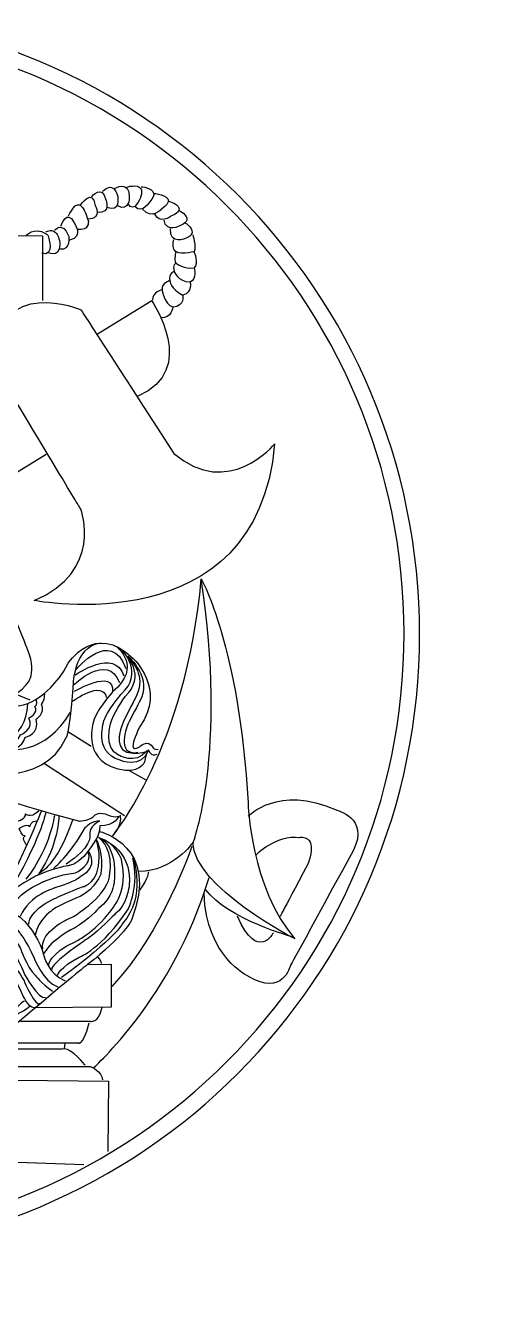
# Model space of a CAD drawing. Header units: inches. Extents: x -172 to 397, y -177 to 127.
# Drawn here: x 99.94 to 102.5, y -72.85 to -65.58 of the extents above; entities that cross this region are included whole.
import ezdxf

# ---------------------------------------------------------------- set-up
doc = ezdxf.new("R2010")
doc.units = ezdxf.units.IN
doc.header["$MEASUREMENT"] = 0

# ---------------------------------------------------------------- blocks, each defined once
blk = doc.blocks.new('TITLE BLOCK NEW 29102024')
at = {"color": 4}
for p, q in [((-526.9938, -66.7581), (-526.1971, -66.7687)), ((-526.1971, -66.7687), (-526.1971, -67.133)), ((-526.642, -68.2839), (-526.1764, -67.9988)), ((-526.2669, -69.3847), (-526.3406, -69.353)), ((-526.0496, -69.5628), (-525.9216, -69.6421)), ((-526.1854, -69.7411), (-525.7353, -70.034)), ((-525.7082, -69.7807), (-525.615, -69.8321)), ((-526.4609, -71.3143), (-525.9901, -71.3143)), ((-526.0729, -71.3487), (-526.0691, -71.317)), ((-525.9644, -72.0014), (-526.4454, -71.9849))]:
    blk.add_line(p, q, dxfattribs=at)
for centre, major_axis in [((-527.5707, -69.0125), (2.4749, 2.4749)), ((-527.5681, -69.0092), (2.4109, 2.4109))]:
    blk.add_ellipse(centre, major_axis=major_axis, ratio=1, start_param=5.497787, end_param=11.780972, dxfattribs=at)
for points, knots in [([(-525.9824, -66.5944), (-525.9824, -66.5944), (-525.9151, -66.4942), (-525.8996, -66.5971), (-525.8996, -66.5971), (-525.8556, -66.671), (-525.941, -66.6737)], [0, 0, 0, 0, 1, 1, 1, 2, 2, 2, 2]), ([(-525.9203, -66.5469), (-525.9203, -66.5469), (-525.8582, -66.4756), (-525.8401, -66.5654), (-525.8401, -66.5654), (-525.8065, -66.642), (-525.8866, -66.6366)], [0, 0, 0, 0, 1, 1, 1, 2, 2, 2, 2]), ([(-525.8582, -66.5179), (-525.8582, -66.5179), (-525.8249, -66.4795), (-525.7973, -66.501), (-525.788, -66.5083), (-525.7794, -66.5223), (-525.7729, -66.5469), (-525.7729, -66.5469), (-525.7547, -66.642), (-525.8349, -66.6076)], [0, 0, 0, 0, 1, 1, 1, 2, 2, 2, 3, 3, 3, 3]), ([(-525.7909, -66.502), (-525.7909, -66.502), (-525.7056, -66.4493), (-525.7082, -66.5522), (-525.7082, -66.5522), (-525.7056, -66.634), (-525.7729, -66.5998)], [0, 0, 0, 0, 1, 1, 1, 2, 2, 2, 2]), ([(-525.7237, -66.4942), (-525.7237, -66.4942), (-525.6611, -66.4734), (-525.6429, -66.5019), (-525.6369, -66.5115), (-525.6357, -66.5265), (-525.6435, -66.5496), (-525.6435, -66.5496), (-525.6797, -66.6525), (-525.7159, -66.5839)], [0, 0, 0, 0, 1, 1, 1, 2, 2, 2, 3, 3, 3, 3]), ([(-525.6409, -66.4915), (-525.6409, -66.4915), (-525.5769, -66.4958), (-525.5704, -66.5283), (-525.568, -66.5401), (-525.5731, -66.5556), (-525.5918, -66.5759), (-525.5918, -66.5759), (-525.6331, -66.6446), (-525.6745, -66.605)], [0, 0, 0, 0, 1, 1, 1, 2, 2, 2, 3, 3, 3, 3]), ([(-526.0496, -66.6551), (-526.0496, -66.6551), (-526.0057, -66.5575), (-525.9746, -66.605), (-525.9746, -66.605), (-525.9539, -66.6261), (-525.9384, -66.6868), (-525.9384, -66.6868), (-525.9332, -66.7422), (-526.0005, -66.7317)], [0, 0, 0, 0, 1, 1, 1, 2, 2, 2, 3, 3, 3, 3]), ([(-525.5704, -66.5283), (-525.5704, -66.5283), (-525.4849, -66.5373), (-525.4869, -66.5719), (-525.4876, -66.5834), (-525.498, -66.5978), (-525.5245, -66.6156), (-525.5245, -66.6156), (-525.5788, -66.6815), (-525.6331, -66.6182)], [0, 0, 0, 0, 1, 1, 1, 2, 2, 2, 3, 3, 3, 3]), ([(-525.4869, -66.5719), (-525.4869, -66.5719), (-525.4164, -66.5934), (-525.4281, -66.6243), (-525.4319, -66.6346), (-525.4449, -66.646), (-525.4727, -66.6578), (-525.4727, -66.6578), (-525.5375, -66.7053), (-525.5633, -66.6446)], [0, 0, 0, 0, 1, 1, 1, 2, 2, 2, 3, 3, 3, 3]), ([(-526.0936, -66.7132), (-526.0936, -66.7132), (-526.06, -66.6103), (-526.0186, -66.6948), (-526.0186, -66.6948), (-525.9591, -66.7739), (-526.0445, -66.7924)], [0, 0, 0, 0, 1, 1, 1, 2, 2, 2, 2]), ([(-525.4281, -66.6243), (-525.4281, -66.6243), (-525.3746, -66.6506), (-525.3839, -66.6804), (-525.387, -66.6904), (-525.3971, -66.7007), (-525.4185, -66.7106), (-525.4185, -66.7106), (-525.5012, -66.7554), (-525.5116, -66.679)], [0, 0, 0, 0, 1, 1, 1, 2, 2, 2, 3, 3, 3, 3]), ([(-526.2902, -66.7674), (-526.2902, -66.7674), (-526.2478, -66.7133), (-526.1765, -66.7564), (-526.1731, -66.7585), (-526.1696, -66.7608), (-526.1661, -66.7634), (-526.1661, -66.7634), (-526.1233, -66.8902), (-526.201, -66.8663)], [0, 0, 0, 0, 1, 1, 1, 2, 2, 2, 3, 3, 3, 3]), ([(-526.179, -66.7476), (-526.179, -66.7476), (-526.1506, -66.7261), (-526.1262, -66.7468), (-526.1153, -66.7561), (-526.1052, -66.7738), (-526.0988, -66.8056), (-526.0988, -66.8056), (-526.0911, -66.8954), (-526.1661, -66.8637)], [0, 0, 0, 0, 1, 1, 1, 2, 2, 2, 3, 3, 3, 3]), ([(-526.1298, -66.737), (-526.1298, -66.737), (-526.0833, -66.6815), (-526.0496, -66.7687), (-526.0496, -66.7687), (-526.0367, -66.8531), (-526.0988, -66.8426)], [0, 0, 0, 0, 1, 1, 1, 2, 2, 2, 2]), ([(-525.3926, -66.6948), (-525.3926, -66.6948), (-525.3351, -66.7303), (-525.3588, -66.762), (-525.3591, -66.7625), (-525.3594, -66.7629), (-525.3598, -66.7633), (-525.3605, -66.7642), (-525.3611, -66.765), (-525.3619, -66.7658), (-525.3674, -66.7713), (-525.3756, -66.7768), (-525.3874, -66.7819), (-525.3874, -66.7819), (-525.4831, -66.8241), (-525.4753, -66.7291)], [0, 0, 0, 0, 1, 1, 1, 2, 2, 2, 3, 3, 3, 4, 4, 4, 5, 5, 5, 5]), ([(-525.4573, -66.7898), (-525.4573, -66.7898), (-525.4743, -66.8333), (-525.4457, -66.8601), (-525.4449, -66.8609), (-525.4573, -66.8967), (-525.4443, -66.9218), (-525.4443, -66.9218), (-525.4663, -66.9337), (-525.4547, -66.9679), (-525.4547, -66.9679), (-525.487, -66.9799), (-525.4793, -67.0195), (-525.4793, -67.0195), (-525.5297, -67.0353), (-525.5219, -67.0723), (-525.5219, -67.0723), (-525.5775, -67.0842), (-525.5775, -67.1304)], [0, 0, 0, 0, 1, 1, 1, 2, 2, 2, 3, 3, 3, 4, 4, 4, 5, 5, 5, 6, 6, 6, 6]), ([(-525.3512, -66.7607), (-525.3512, -66.7607), (-525.3279, -66.8294), (-525.3421, -66.8585), (-525.3421, -66.8585), (-525.315, -66.9244), (-525.3421, -66.9482), (-525.3421, -66.9482), (-525.3253, -67.0089), (-525.3641, -67.03), (-525.3641, -67.03), (-525.3499, -67.0855), (-525.4055, -67.1026), (-525.4055, -67.1026), (-525.3939, -67.1646), (-525.4611, -67.1699), (-525.4611, -67.1699), (-525.4702, -67.2346), (-525.5284, -67.2293)], [0, 0, 0, 0, 1, 1, 1, 2, 2, 2, 3, 3, 3, 4, 4, 4, 5, 5, 5, 6, 6, 6, 6]), ([(-526.2436, -68.8224), (-526.2436, -68.8224), (-524.9865, -69.0705), (-524.8881, -67.9407), (-524.8881, -67.9407), (-525.1468, -68.2575), (-525.4573, -67.9935), (-525.9798, -67.1858), (-525.9798, -67.1858), (-525.9798, -67.1858), (-525.9798, -67.1858), (-526.4454, -66.9799), (-526.4816, -67.4762), (-525.9798, -68.3103), (-525.9798, -68.3103), (-525.9798, -68.3103), (-525.9798, -68.3103), (-525.8505, -68.6587), (-526.2436, -68.8224)], [0, 0, 0, 0, 1, 1, 1, 2, 2, 2, 3, 3, 3, 4, 4, 4, 5, 5, 5, 6, 6, 6, 6]), ([(-525.8918, -67.323), (-525.8918, -67.323), (-525.5814, -67.133), (-525.5814, -67.133), (-525.5814, -67.133), (-525.3124, -67.5237), (-525.659, -67.6715)], [0, 0, 0, 0, 1, 1, 1, 2, 2, 2, 2]), ([(-526.6213, -69.4137), (-526.6213, -69.4137), (-526.36, -69.3952), (-526.2954, -69.3029), (-526.2954, -69.3029), (-526.2203, -69.25), (-526.2799, -69.1022), (-526.2799, -69.1022), (-526.4092, -68.7591), (-526.4532, -68.7353)], [0, 0, 0, 0, 1, 1, 1, 2, 2, 2, 3, 3, 3, 3]), ([(-525.7599, -70.0314), (-525.7599, -70.0314), (-525.7444, -70.0842), (-525.8013, -70.1476), (-525.8013, -70.1476), (-525.3848, -69.6513), (-525.302, -68.701), (-525.302, -68.701), (-525.0847, -69.0864), (-525.0382, -69.9628), (-525.0382, -69.9628), (-525.0226, -70.4432), (-524.7743, -70.7283), (-524.7743, -70.7283), (-525.3434, -70.4379), (-525.3486, -70.1845), (-525.3486, -70.1845), (-525.4573, -70.3482), (-525.6539, -70.3482)], [0, 0, 0, 0, 1, 1, 1, 2, 2, 2, 3, 3, 3, 4, 4, 4, 5, 5, 5, 6, 6, 6, 6]), ([(-526.4454, -69.39), (-526.4454, -69.39), (-526.3523, -69.4692), (-526.2023, -69.3583), (-526.2023, -69.3583), (-526.1117, -69.2949), (-526.0549, -69.1788), (-526.0549, -69.1788), (-525.9022, -68.9386), (-525.6875, -69.1471), (-525.6875, -69.1471), (-525.4961, -69.3239), (-525.6487, -69.5325), (-525.6487, -69.5325), (-525.6875, -69.6143), (-525.6849, -69.6275), (-525.6849, -69.6275), (-525.7004, -69.6724), (-525.6513, -69.6487), (-525.6513, -69.6487), (-525.6047, -69.5958), (-525.5711, -69.6539), (-525.5711, -69.6539), (-525.5711, -69.6619), (-525.5452, -69.6619)], [0, 0, 0, 0, 1, 1, 1, 2, 2, 2, 3, 3, 3, 4, 4, 4, 5, 5, 5, 6, 6, 6, 7, 7, 7, 8, 8, 8, 8]), ([(-526.6188, -69.8018), (-526.6188, -69.8018), (-526.1816, -69.8731), (-526.0678, -69.6012), (-526.0678, -69.6012), (-526.0419, -69.5906), (-526.0238, -69.3161), (-526.0238, -69.3161), (-526.0264, -69.0784), (-525.866, -69.06)], [0, 0, 0, 0, 1, 1, 1, 2, 2, 2, 3, 3, 3, 3]), ([(-525.7806, -69.0811), (-525.7806, -69.0811), (-525.6305, -69.1946), (-525.8013, -69.3371), (-525.8013, -69.3371), (-525.9074, -69.4559), (-525.9125, -69.5166), (-525.9125, -69.5166), (-525.9824, -69.7463), (-525.7288, -69.778), (-525.7288, -69.778), (-525.6564, -69.7885), (-525.6202, -69.7331), (-525.6202, -69.7331), (-525.6099, -69.6751), (-525.5995, -69.6645), (-525.5995, -69.6645), (-525.5866, -69.7041), (-525.5504, -69.6883)], [0, 0, 0, 0, 1, 1, 1, 2, 2, 2, 3, 3, 3, 4, 4, 4, 5, 5, 5, 6, 6, 6, 6]), ([(-525.6073, -69.6697), (-525.6771, -69.7516), (-525.7677, -69.6936), (-525.7677, -69.6936), (-525.8556, -69.6539), (-525.8117, -69.5114), (-525.8117, -69.5114), (-525.8065, -69.4744), (-525.7314, -69.3635), (-525.7314, -69.3635), (-525.6073, -69.2447), (-525.7263, -69.1313), (-525.7263, -69.1313), (-525.7263, -69.1313), (-525.7195, -69.1365), (-525.7099, -69.1461), (-525.6772, -69.1791), (-525.6126, -69.264), (-525.6745, -69.3741), (-525.6745, -69.3741), (-525.7496, -69.5114), (-525.7547, -69.5457), (-525.7547, -69.5457), (-525.8039, -69.6829), (-525.6849, -69.6829), (-525.6849, -69.6829), (-525.6125, -69.6829), (-525.5995, -69.6645), (-525.6383, -69.7753), (-525.7599, -69.7226), (-525.7599, -69.7226), (-525.9151, -69.6777), (-525.8479, -69.4929), (-525.8479, -69.4929), (-525.8427, -69.4612), (-525.7522, -69.3478), (-525.7522, -69.3478), (-525.6228, -69.2316), (-525.7444, -69.1076), (-525.7444, -69.1076)], [0, 0, 0, 0, 1, 1, 1, 2, 2, 2, 3, 3, 3, 4, 4, 4, 5, 5, 5, 6, 6, 6, 7, 7, 7, 8, 8, 8, 9, 9, 9, 10, 10, 10, 11, 11, 11, 12, 12, 12, 13, 13, 13, 13]), ([(-525.7134, -69.1366), (-525.7134, -69.1366), (-525.5711, -69.2632), (-525.6513, -69.3952), (-525.6513, -69.3952), (-525.7004, -69.4876), (-525.7159, -69.5193), (-525.7159, -69.5193), (-525.7884, -69.7014), (-525.659, -69.6777)], [0, 0, 0, 0, 1, 1, 1, 2, 2, 2, 3, 3, 3, 3]), ([(-526.5515, -69.7965), (-526.5515, -69.7965), (-526.5153, -69.7885), (-526.5023, -69.7569), (-526.5023, -69.7569), (-526.4092, -69.749), (-526.4222, -69.7014), (-526.4222, -69.7014), (-526.3808, -69.7067), (-526.3782, -69.6619), (-526.3782, -69.6619), (-526.3057, -69.6539), (-526.2954, -69.5932), (-526.2954, -69.5932), (-526.2074, -69.5748), (-526.2333, -69.4903), (-526.2333, -69.4903), (-526.179, -69.4612), (-526.2023, -69.4058), (-526.2023, -69.4058), (-526.1868, -69.3979), (-526.1841, -69.3478)], [0, 0, 0, 0, 1, 1, 1, 2, 2, 2, 3, 3, 3, 4, 4, 4, 5, 5, 5, 6, 6, 6, 7, 7, 7, 7]), ([(-526.686, -69.7621), (-526.686, -69.7621), (-526.5722, -69.7569), (-526.4791, -69.6513), (-526.4791, -69.6513), (-526.2876, -69.6117), (-526.2799, -69.4058)], [0, 0, 0, 0, 1, 1, 1, 2, 2, 2, 2]), ([(-526.6032, -69.7885), (-526.6032, -69.7885), (-526.5385, -69.786), (-526.5256, -69.7278), (-526.5256, -69.7278), (-526.4532, -69.7199), (-526.4661, -69.6777), (-526.4661, -69.6777), (-526.4325, -69.6856), (-526.4248, -69.6645), (-526.4248, -69.6645), (-526.3497, -69.6434), (-526.3213, -69.58), (-526.3213, -69.58), (-526.2359, -69.5404), (-526.2747, -69.485), (-526.2747, -69.485), (-526.2152, -69.4559), (-526.241, -69.419), (-526.241, -69.419), (-526.2178, -69.4085), (-526.2333, -69.3768)], [0, 0, 0, 0, 1, 1, 1, 2, 2, 2, 3, 3, 3, 4, 4, 4, 5, 5, 5, 6, 6, 6, 7, 7, 7, 7]), ([(-526.6265, -69.8572), (-526.6265, -69.8572), (-526.4506, -69.947), (-525.9875, -70.0657), (-525.9875, -70.0657), (-525.9177, -70.0604), (-525.9022, -70.0314), (-525.9022, -70.0314), (-525.8737, -70.0077), (-525.8272, -70.0314), (-525.8272, -70.0314), (-525.7961, -70.0472), (-525.7651, -70.0367), (-525.7651, -70.0367), (-525.7884, -70.0948), (-525.8737, -70.0921), (-525.8737, -70.0921), (-525.8737, -70.137), (-525.8944, -70.166), (-525.8944, -70.166), (-525.9669, -70.3059), (-526.0522, -70.3165), (-526.0522, -70.3165), (-526.3213, -70.3561), (-526.4558, -70.5594), (-526.4558, -70.5594), (-526.6862, -71.0009), (-526.8648, -71.2887), (-526.8962, -71.3392), (-526.9259, -71.3847), (-526.9524, -71.4226), (-526.9524, -71.4226), (-527.0016, -71.4411), (-526.9809, -71.4754), (-526.9809, -71.4754), (-527.0378, -71.4833), (-527.0119, -71.5467), (-527.0119, -71.5467), (-527.2577, -71.5862), (-527.1956, -71.7367), (-527.1956, -71.7367), (-527.2034, -71.7684), (-527.0714, -71.8925), (-527.0714, -71.8925), (-526.9513, -72.0226), (-526.8948, -72.127), (-526.8933, -72.1297), (-526.8918, -72.1325), (-526.8904, -72.1353), (-526.8904, -72.1353), (-526.8723, -72.2119), (-526.7481, -72.2277), (-526.7481, -72.2277), (-526.7145, -72.2753), (-526.6653, -72.2621)], [0, 0, 0, 0, 1, 1, 1, 2, 2, 2, 3, 3, 3, 4, 4, 4, 5, 5, 5, 6, 6, 6, 7, 7, 7, 8, 8, 8, 9, 9, 9, 10, 10, 10, 11, 11, 11, 12, 12, 12, 13, 13, 13, 14, 14, 14, 15, 15, 15, 16, 16, 16, 17, 17, 17, 18, 18, 18, 18]), ([(-525.0369, -70.038), (-525.0369, -70.038), (-524.8701, -69.8559), (-524.5402, -70.0024), (-524.5402, -70.0024), (-524.354, -70.0459), (-524.4432, -70.2281), (-524.8002, -70.8814), (-524.8002, -70.8814), (-524.8002, -70.8814)], [0, 0, 0, 0, 1, 1, 1, 2, 2, 2, 3, 3, 3, 3]), ([(-526.3885, -69.9575), (-526.3885, -69.9575), (-526.3885, -70.001), (-526.3601, -70.0103), (-526.3601, -70.0103), (-526.373, -70.0499), (-526.3432, -70.0671), (-526.3432, -70.0671), (-526.2863, -70.0526), (-526.2928, -70.0235), (-526.2928, -70.0235), (-526.2695, -70.0526), (-526.2178, -70.0077)], [0, 0, 0, 0, 1, 1, 1, 2, 2, 2, 3, 3, 3, 4, 4, 4, 4]), ([(-526.2863, -70.2004), (-526.2863, -70.2004), (-526.3174, -70.1647), (-526.2954, -70.1476), (-526.2954, -70.1476), (-526.3161, -70.1502), (-526.3277, -70.1066), (-526.3277, -70.1066), (-526.2876, -70.0737), (-526.2682, -70.0948), (-526.2682, -70.0948), (-526.2631, -70.0631), (-526.2281, -70.0631)], [0, 0, 0, 0, 1, 1, 1, 2, 2, 2, 3, 3, 3, 4, 4, 4, 4]), ([(-526.104, -70.0367), (-526.104, -70.0367), (-526.1065, -70.2006), (-526.2152, -70.3585), (-526.217, -70.3609), (-526.2187, -70.3635), (-526.2206, -70.366), (-526.2214, -70.3671), (-526.2221, -70.3682), (-526.223, -70.3693)], [0, 0, 0, 0, 1, 1, 1, 2, 2, 2, 3, 3, 3, 3]), ([(-526.135, -70.331), (-526.135, -70.331), (-526.0419, -70.2578), (-525.9546, -70.0994), (-525.9546, -70.0994), (-525.9158, -70.0579), (-525.8731, -70.0637), (-525.8731, -70.0637), (-525.941, -70.0954), (-525.9293, -70.1469), (-525.9293, -70.1469), (-525.9216, -70.2182), (-526.0632, -70.3073)], [0, 0, 0, 0, 1, 1, 1, 2, 2, 2, 3, 3, 3, 4, 4, 4, 4]), ([(-525.8737, -70.1238), (-525.8737, -70.1238), (-525.5297, -70.2057), (-525.6952, -70.6227), (-525.6952, -70.6227), (-525.7341, -70.7125), (-525.9436, -70.8735), (-525.9436, -70.8735), (-526.4713, -71.3011), (-526.686, -71.5203), (-526.686, -71.5203), (-526.6369, -71.5889), (-526.6886, -71.6047), (-526.6886, -71.6047), (-526.6731, -71.6654), (-526.7662, -71.6945)], [0, 0, 0, 0, 1, 1, 1, 2, 2, 2, 3, 3, 3, 4, 4, 4, 5, 5, 5, 5]), ([(-524.9942, -70.2558), (-524.9942, -70.2558), (-524.8817, -70.141), (-524.7459, -70.1568), (-524.7459, -70.1568), (-524.6411, -70.137), (-524.6993, -70.3033), (-524.8584, -70.6042), (-524.8584, -70.6042), (-524.8584, -70.6042)], [0, 0, 0, 0, 1, 1, 1, 2, 2, 2, 3, 3, 3, 3]), ([(-526.2747, -70.6459), (-526.2747, -70.6459), (-526.2747, -70.5686), (-526.1369, -70.5053), (-526.1369, -70.5053), (-526.0477, -70.4637), (-525.9662, -70.434), (-525.9662, -70.434), (-525.875, -70.4142), (-525.877, -70.2696), (-525.877, -70.2696), (-525.8731, -70.2465), (-525.8944, -70.166), (-525.8944, -70.166), (-525.8498, -70.2558), (-525.8673, -70.3607), (-525.8673, -70.3607), (-525.8983, -70.4479), (-525.9837, -70.4894), (-525.9837, -70.4894), (-526.1408, -70.5528), (-526.1505, -70.5745), (-526.1505, -70.5745), (-526.2203, -70.6181), (-526.2378, -70.7071)], [0, 0, 0, 0, 1, 1, 1, 2, 2, 2, 3, 3, 3, 4, 4, 4, 5, 5, 5, 6, 6, 6, 7, 7, 7, 8, 8, 8, 8]), ([(-526.1952, -70.7844), (-526.2126, -70.6874), (-526.0477, -70.6142), (-526.0477, -70.6142), (-526.0302, -70.6142), (-525.9332, -70.539), (-525.9332, -70.539), (-525.8207, -70.4439), (-525.8188, -70.3745), (-525.8188, -70.3745), (-525.7967, -70.2308), (-525.8608, -70.1719), (-525.8771, -70.1594), (-525.8795, -70.1576), (-525.8808, -70.1568), (-525.8808, -70.1568), (-525.8808, -70.1568), (-525.7703, -70.1885), (-525.7935, -70.4142), (-525.7935, -70.4142), (-525.7993, -70.4934), (-525.8808, -70.5567), (-525.8808, -70.5567), (-525.9352, -70.6201), (-526.0167, -70.6676), (-526.0167, -70.6676), (-526.1447, -70.729), (-526.1893, -70.8102)], [0, 0, 0, 0, 1, 1, 1, 2, 2, 2, 3, 3, 3, 4, 4, 4, 5, 5, 5, 6, 6, 6, 7, 7, 7, 8, 8, 8, 9, 9, 9, 9]), ([(-526.1622, -70.8774), (-526.1622, -70.8774), (-526.1603, -70.8122), (-526.0089, -70.7428), (-526.0089, -70.7428), (-525.8828, -70.6795), (-525.7935, -70.5448), (-525.7935, -70.5448), (-525.714, -70.4558), (-525.7509, -70.2836), (-525.7509, -70.2836), (-525.7745, -70.1918), (-525.8771, -70.1594), (-525.8771, -70.1594), (-525.6888, -70.2102), (-525.7082, -70.43), (-525.7082, -70.43), (-525.7217, -70.5408), (-525.7877, -70.5884), (-525.7877, -70.5884), (-525.8828, -70.6854), (-525.9332, -70.7211), (-525.9332, -70.7211), (-526.1563, -70.8676), (-526.1447, -70.9013)], [0, 0, 0, 0, 1, 1, 1, 2, 2, 2, 3, 3, 3, 4, 4, 4, 5, 5, 5, 6, 6, 6, 7, 7, 7, 8, 8, 8, 8]), ([(-526.3736, -70.5706), (-526.3736, -70.5706), (-526.3775, -70.4894), (-526.1913, -70.4062), (-526.1913, -70.4062), (-526.1078, -70.3667), (-526.0108, -70.3568), (-526.0108, -70.3568), (-525.908, -70.3113), (-525.9391, -70.236), (-525.9391, -70.236), (-525.8731, -70.3171), (-525.9856, -70.3805), (-525.9856, -70.3805), (-526.007, -70.4043), (-526.1273, -70.4419), (-526.1273, -70.4419), (-526.2689, -70.4796), (-526.3232, -70.6022)], [0, 0, 0, 0, 1, 1, 1, 2, 2, 2, 3, 3, 3, 4, 4, 4, 5, 5, 5, 6, 6, 6, 6]), ([(-526.1117, -70.9329), (-526.1117, -70.9329), (-526.1001, -70.8893), (-525.9895, -70.8319), (-525.9895, -70.8319), (-525.8614, -70.7844), (-525.7121, -70.5587), (-525.7121, -70.5587), (-525.65, -70.4241), (-525.6868, -70.2736), (-525.6868, -70.2736), (-525.6092, -70.4894), (-525.7451, -70.6419), (-525.7451, -70.6419), (-525.7819, -70.7211), (-526.0904, -70.9468)], [0, 0, 0, 0, 1, 1, 1, 2, 2, 2, 3, 3, 3, 4, 4, 4, 5, 5, 5, 5]), ([(-524.8002, -70.8814), (-524.8002, -70.8814), (-524.8425, -71.0556), (-525.035, -70.9408), (-525.035, -70.9408), (-525.2775, -70.826), (-525.2853, -70.4736)], [0, 0, 0, 0, 1, 1, 1, 2, 2, 2, 2]), ([(-526.4558, -70.5594), (-526.4558, -70.5594), (-526.3426, -70.5548), (-526.2669, -70.6676), (-526.2669, -70.6676), (-526.2087, -70.7408), (-526.1913, -70.8181), (-526.1913, -70.8181), (-526.1641, -70.931), (-526.0691, -70.9645)], [0, 0, 0, 0, 1, 1, 1, 2, 2, 2, 3, 3, 3, 3]), ([(-526.5055, -70.6557), (-526.5055, -70.6557), (-526.3639, -70.6756), (-526.3213, -70.7824), (-526.3213, -70.7824), (-526.2883, -70.8834), (-526.2359, -70.9348), (-526.2359, -70.9348), (-526.2068, -70.9765), (-526.1408, -71.024)], [0, 0, 0, 0, 1, 1, 1, 2, 2, 2, 3, 3, 3, 3]), ([(-526.4784, -70.6102), (-526.4784, -70.6102), (-526.3736, -70.6122), (-526.3271, -70.6933), (-526.3271, -70.6933), (-526.2902, -70.735), (-526.2436, -70.8379), (-526.2436, -70.8379), (-526.1952, -70.9705), (-526.1098, -70.9982)], [0, 0, 0, 0, 1, 1, 1, 2, 2, 2, 3, 3, 3, 3]), ([(-526.5269, -70.7053), (-526.5269, -70.7053), (-526.4047, -70.731), (-526.3562, -70.8102), (-526.3562, -70.8102), (-526.3154, -70.8774), (-526.298, -70.929), (-526.298, -70.929), (-526.2203, -71.0695), (-526.1796, -71.0596)], [0, 0, 0, 0, 1, 1, 1, 2, 2, 2, 3, 3, 3, 3]), ([(-525.9436, -70.8735), (-525.9436, -70.8735), (-525.8091, -70.8709), (-525.8091, -70.8709), (-525.8091, -70.8709), (-525.8091, -71.1138), (-525.8091, -71.1138), (-525.8091, -71.1138), (-526.2436, -71.117), (-526.2436, -71.117), (-526.2786, -71.119), (-526.3115, -71.0379), (-526.3115, -71.0379), (-526.3406, -70.9606), (-526.4164, -70.8794), (-526.4164, -70.8794), (-526.5172, -70.7765), (-526.5696, -70.7824), (-526.5696, -70.7824)], [0, 0, 0, 0, 1, 1, 1, 2, 2, 2, 3, 3, 3, 4, 4, 4, 5, 5, 5, 6, 6, 6, 6]), ([(-526.5483, -70.7428), (-526.5483, -70.7428), (-526.4599, -70.7348), (-526.3854, -70.836), (-526.3854, -70.836), (-526.3226, -70.9231), (-526.301, -70.9656), (-526.301, -70.9656), (-526.2362, -71.1196), (-526.2087, -71.0913)], [0, 0, 0, 0, 1, 1, 1, 2, 2, 2, 3, 3, 3, 3]), ([(-526.298, -71.0774), (-526.298, -71.0774), (-526.3445, -71.1051), (-526.3775, -71.1685), (-526.3775, -71.1685), (-526.3115, -71.1467), (-526.2689, -71.1071)], [0, 0, 0, 0, 1, 1, 1, 2, 2, 2, 2]), ([(-526.3213, -71.1929), (-526.3213, -71.1929), (-525.9281, -71.1929), (-525.9281, -71.1929), (-525.9281, -71.1929), (-525.8815, -71.2087), (-525.8608, -71.1138)], [0, 0, 0, 0, 1, 1, 1, 2, 2, 2, 2]), ([(-525.9565, -71.4397), (-525.9565, -71.4397), (-526.0341, -71.3447), (-526.0729, -71.3487), (-526.1117, -71.3527), (-526.4881, -71.3487), (-526.4881, -71.3487)], [0, 0, 0, 0, 1, 1, 1, 2, 2, 2, 2]), ([(-526.9473, -71.4252), (-526.9473, -71.4252), (-526.9524, -71.4226), (-526.9524, -71.4226), (-526.9524, -71.4226), (-526.8024, -71.3856), (-526.686, -71.5203), (-526.686, -71.5203), (-525.8246, -71.5308), (-525.8246, -71.5308), (-525.8246, -71.5308), (-525.8289, -71.9259), (-525.8289, -71.9259)], [0, 0, 0, 0, 1, 1, 1, 2, 2, 2, 3, 3, 3, 4, 4, 4, 4]), ([(-526.6123, -71.4476), (-526.6123, -71.4476), (-525.9255, -71.4476), (-525.9255, -71.4476), (-525.9255, -71.4476), (-525.8595, -71.4754), (-525.8595, -71.5228)], [0, 0, 0, 0, 1, 1, 1, 2, 2, 2, 2])]:
    blk.add_open_spline(points, degree=3, knots=knots, dxfattribs=at)
for points in [[(-525.3421, -66.8585), (-525.3227, -66.8518), (-525.412, -66.8782), (-525.4456, -66.8571)], [(-525.4443, -66.9218), (-525.4443, -66.9218), (-525.3965, -66.9587), (-525.3421, -66.9482)], [(-525.4793, -67.0195), (-525.4793, -67.0195), (-525.4766, -67.067), (-525.4055, -67.1026)], [(-525.4547, -66.9679), (-525.4547, -66.9679), (-525.4352, -67.0274), (-525.3641, -67.0274)], [(-525.5219, -67.0723), (-525.5219, -67.0723), (-525.5141, -67.1514), (-525.4611, -67.1699)], [(-525.3486, -70.1898), (-525.3486, -70.1898), (-525.152, -69.6864), (-525.302, -68.701)], [(-526.0057, -69.2105), (-526.0057, -69.2105), (-525.8142, -68.9728), (-525.7263, -69.2052)], [(-526.0238, -69.3002), (-526.0238, -69.3002), (-525.8323, -69.1101), (-525.7625, -69.2844)], [(-526.0134, -69.2422), (-526.0134, -69.2422), (-525.7884, -69.0837), (-525.7392, -69.2474)], [(-526.0186, -69.3345), (-526.0186, -69.3345), (-525.7909, -69.1999), (-525.8013, -69.3371)], [(-526.029, -69.39), (-526.029, -69.39), (-525.8556, -69.2659), (-525.8375, -69.3688)], [(-526.8128, -69.4589), (-526.8128, -69.4589), (-526.3196, -69.9225), (-526.0393, -69.4507)], [(-526.2048, -70.0103), (-526.2048, -70.0103), (-526.3575, -70.4062), (-526.5515, -70.6913)], [(-526.179, -70.0182), (-526.179, -70.0182), (-526.2108, -70.1777), (-526.3911, -70.4749)], [(-526.1298, -70.034), (-526.1298, -70.034), (-526.1479, -70.2057), (-526.2902, -70.393)], [(-526.0283, -70.0598), (-526.1137, -70.3153), (-526.2152, -70.3585), (-526.2152, -70.3585)], [(-525.3551, -70.2083), (-525.3551, -70.2083), (-525.518, -70.6913), (-525.8052, -70.9962)], [(-525.5995, -70.3508), (-525.5995, -70.3508), (-525.5995, -70.3865), (-525.65, -70.4538)], [(-525.91, -71.4556), (-525.91, -71.4556), (-525.4598, -71.0596), (-525.2581, -70.3825)], [(-524.7808, -70.7191), (-524.7808, -70.7191), (-525.1533, -70.6201), (-525.2774, -70.4499)], [(-524.8959, -70.694), (-524.8959, -70.694), (-524.9813, -70.8629), (-525.0977, -70.6016)], [(-525.8634, -70.8676), (-525.8634, -70.8676), (-525.8673, -70.8477), (-525.8847, -70.8299)], [(-525.9992, -71.313), (-525.9992, -71.313), (-525.972, -71.3487), (-525.9332, -71.2022)]]:
    blk.add_open_spline(points, degree=3, dxfattribs=at)

msp = doc.modelspace()

# ---------------------------------------------------------------- block references
at = {"color": 1}
msp.add_blockref('TITLE BLOCK NEW 29102024', (626.2275, 0), dxfattribs=at)

doc.saveas('drawing.dxf')
